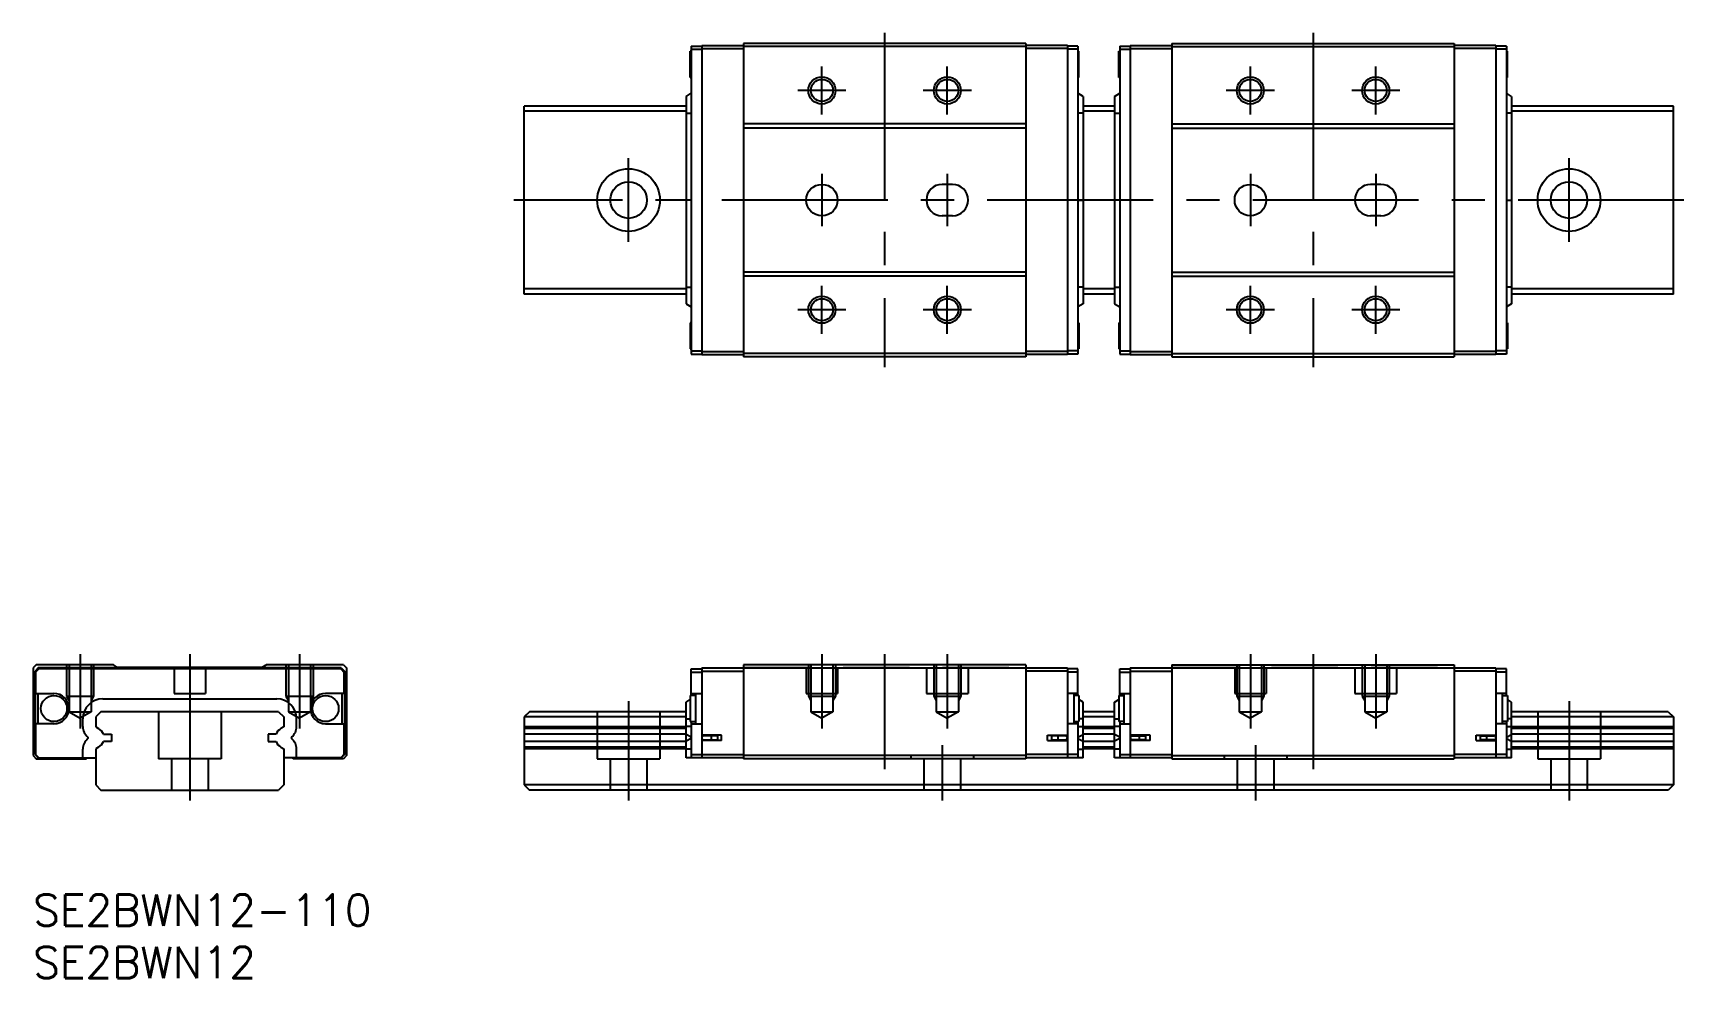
# Model space of a CAD drawing. Extents: x 0 to 158, y -8 to 83.
import ezdxf

# ---------------------------------------------------------------- set-up
doc = ezdxf.new("R2010")
doc.units = 0
doc.header["$LTSCALE"] = 0.5
doc.linetypes.add('CENTER', pattern=[50.8, 31.75, -6.35, 6.35, -6.35])
doc.linetypes.add('DASHED', pattern=[19.05, 12.7, -6.35])
for name, color, linetype in [('MSM_CENTER', 1, 'CENTER'), ('MSM_CONTINUOUS', 7, 'CONTINUOUS'), ('MSM_DASHED', 4, 'DASHED'), ('MSM_NARROW', 5, 'CONTINUOUS'), ('MSM_PART_NUMBER', 7, 'CONTINUOUS')]:
    doc.layers.add(name, color=color, linetype=linetype)
doc.styles.get("Standard").update_dxf_attribs({"font": 'txt.shx', "height": 3, "bigfont": 'bigfont.shx'})

# ---------------------------------------------------------------- blocks, each defined once
blk = doc.blocks.new('*U2')
at = {"layer": 'MSM_PART_NUMBER'}
blk.add_text('SE2BWN12-110', height=3, dxfattribs=at).set_placement((0, -3))
blk = doc.blocks.new('*U3')
at = {"layer": 'MSM_PART_NUMBER'}
blk.add_text('SE2BWN12', height=3, dxfattribs=at).set_placement((0, -8))

msp = doc.modelspace()

# ---------------------------------------------------------------- linework, layer by layer
at = {"layer": 'MSM_CENTER'}
for p, q in [((81.5, 82.5), (81.5, 50.5)), ((122.5, 82.5), (122.5, 50.5)), ((75.5, 74.7), (75.5, 79.3)), ((87.5, 74.7), (87.5, 79.3)), ((116.5, 74.7), (116.5, 79.3)), ((128.5, 74.7), (128.5, 79.3)), ((77.8, 77), (73.2, 77)), ((89.8, 77), (85.2, 77)), ((118.8, 77), (114.2, 77)), ((130.8, 77), (126.2, 77)), ((57, 62.5), (57, 70.5)), ((147, 62.5), (147, 70.5)), ((75.5, 69), (75.5, 64)), ((87.5, 69), (87.5, 64)), ((116.5, 69), (116.5, 64)), ((128.5, 69), (128.5, 64)), ((158, 66.5), (46, 66.5)), ((75.5, 53.7), (75.5, 58.3)), ((87.5, 53.7), (87.5, 58.3)), ((116.5, 53.7), (116.5, 58.3)), ((128.5, 53.7), (128.5, 58.3)), ((77.8, 56), (73.2, 56)), ((89.8, 56), (85.2, 56)), ((118.8, 56), (114.2, 56)), ((130.8, 56), (126.2, 56)), ((4.5, 23), (4.5, 15.890029)), ((15, 23), (15, 9)), ((25.5, 23), (25.5, 15.890029)), ((75.5, 23), (75.5, 15.890029)), ((81.5, 23), (81.5, 12)), ((87.5, 23), (87.5, 15.890029)), ((116.5, 23), (116.5, 15.890029)), ((122.5, 23), (122.5, 12)), ((128.5, 23), (128.5, 15.890029)), ((57, 18.5), (57, 9)), ((147, 18.5), (147, 9)), ((87, 14.3), (87, 9)), ((117, 14.3), (117, 9))]:
    msp.add_line(p, q, dxfattribs=at)
at = {"layer": 'MSM_CONTINUOUS'}
for p, q in [((63, 80.75), (62.9, 80.75)), ((62.9, 78.25), (62.9, 80.75)), ((63, 81.25), (63, 51.75)), ((63, 81.25), (64, 81.25)), ((63, 80.95), (64, 80.95)), ((64, 81.3), (64, 51.7)), ((64, 81.3), (68, 81.3)), ((64, 81), (68, 81)), ((95, 81.5), (68, 81.5)), ((68, 81.5), (68, 51.5)), ((95, 81.2), (68, 81.2)), ((95, 81.5), (95, 51.5)), ((99, 81.3), (95, 81.3)), ((99, 81), (95, 81)), ((99, 81.3), (99, 51.7)), ((100, 81.25), (99, 81.25)), ((100, 80.95), (99, 80.95)), ((100, 81.25), (100, 51.75)), ((100.1, 80.75), (100, 80.75)), ((100.1, 78.25), (100.1, 80.75)), ((103.9, 80.75), (104, 80.75)), ((103.9, 78.25), (103.9, 80.75)), ((104, 81.25), (105, 81.25)), ((104, 81.25), (104, 51.75)), ((104, 80.95), (105, 80.95)), ((105, 81.3), (105, 51.7)), ((105, 81.3), (109, 81.3)), ((105, 81), (109, 81)), ((109, 81.5), (109, 51.5)), ((109, 81.5), (136, 81.5)), ((109, 81.2), (136, 81.2)), ((136, 81.5), (136, 51.5)), ((140, 81.3), (136, 81.3)), ((140, 81), (136, 81)), ((140, 81.3), (140, 51.7)), ((141, 81.25), (140, 81.25)), ((141, 80.95), (140, 80.95)), ((141, 81.25), (141, 51.75)), ((141, 80.75), (141.1, 80.75)), ((141.1, 78.25), (141.1, 80.75)), ((62.9, 78.25), (63, 78.25)), ((100, 78.25), (100.1, 78.25)), ((104, 78.25), (103.9, 78.25)), ((141.1, 78.25), (141, 78.25)), ((62.5, 76.43), (63, 76.73)), ((62.5, 76.43), (62.5, 56.57)), ((100.5, 76.43), (100, 76.73)), ((100.5, 76.43), (100.5, 56.57)), ((103.5, 76.43), (104, 76.73)), ((103.5, 76.43), (103.5, 56.57)), ((141.5, 76.43), (141, 76.73)), ((141.5, 76.43), (141.5, 56.57)), ((47, 57.5), (47, 75.5)), ((62.5, 75.5), (47, 75.5)), ((62.5, 75), (47, 75)), ((62.5, 74.83), (63, 74.83)), ((100.5, 74.83), (100, 74.83)), ((103.5, 75.5), (100.5, 75.5)), ((103.5, 75), (100.5, 75)), ((103.5, 74.83), (104, 74.83)), ((141.5, 74.83), (141, 74.83)), ((157, 75.5), (141.5, 75.5)), ((157, 75), (141.5, 75)), ((157, 57.5), (157, 75.5)), ((95, 73.8), (68, 73.8)), ((95, 73.4), (68, 73.4)), ((109, 73.8), (136, 73.8)), ((109, 73.4), (136, 73.4)), ((88, 68), (87, 68)), ((129, 68), (128, 68)), ((63, 66.5), (62.5, 66.5)), ((100, 66.5), (100.5, 66.5)), ((104, 66.5), (103.5, 66.5)), ((141, 66.5), (141.5, 66.5)), ((88, 65), (87, 65)), ((129, 65), (128, 65)), ((95, 59.6), (68, 59.6)), ((95, 59.2), (68, 59.2)), ((109, 59.6), (136, 59.6)), ((109, 59.2), (136, 59.2)), ((62.5, 58), (47, 58)), ((62.5, 57.5), (47, 57.5)), ((62.5, 58.17), (63, 58.17)), ((100.5, 58.17), (100, 58.17)), ((103.5, 58), (100.5, 58)), ((103.5, 57.5), (100.5, 57.5)), ((103.5, 58.17), (104, 58.17)), ((141.5, 58.17), (141, 58.17)), ((157, 58), (141.5, 58)), ((157, 57.5), (141.5, 57.5)), ((62.5, 56.57), (63, 56.27)), ((100.5, 56.57), (100, 56.27)), ((103.5, 56.57), (104, 56.27)), ((141.5, 56.57), (141, 56.27)), ((62.9, 54.75), (62.9, 52.25)), ((63, 54.75), (62.9, 54.75)), ((100.1, 54.75), (100, 54.75)), ((100.1, 54.75), (100.1, 52.25)), ((103.9, 54.75), (103.9, 52.25)), ((103.9, 54.75), (104, 54.75)), ((141, 54.75), (141.1, 54.75)), ((141.1, 54.75), (141.1, 52.25)), ((62.9, 52.25), (63, 52.25)), ((100, 52.25), (100.1, 52.25)), ((104, 52.25), (103.9, 52.25)), ((141.1, 52.25), (141, 52.25)), ((63, 52.05), (64, 52.05)), ((63, 51.75), (64, 51.75)), ((64, 52), (68, 52)), ((64, 51.7), (68, 51.7)), ((95, 51.8), (68, 51.8)), ((95, 51.5), (68, 51.5)), ((99, 52), (95, 52)), ((99, 51.7), (95, 51.7)), ((100, 52.05), (99, 52.05)), ((100, 51.75), (99, 51.75)), ((104, 52.05), (105, 52.05)), ((104, 51.75), (105, 51.75)), ((105, 52), (109, 52)), ((105, 51.7), (109, 51.7)), ((109, 51.8), (136, 51.8)), ((109, 51.5), (136, 51.5)), ((140, 52), (136, 52)), ((140, 51.7), (136, 51.7)), ((141, 52.05), (140, 52.05)), ((141, 51.75), (140, 51.75)), ((0.3, 22), (0, 21.7)), ((0, 21.7), (0, 13.3)), ((0.5, 21.7), (0.2, 21.4)), ((0.2, 21.4), (0.2, 13.4)), ((0.55, 21.6), (0.25, 21.3)), ((0.25, 21.3), (0.25, 19.25)), ((7.7, 22), (0.3, 22)), ((29.5, 21.7), (0.5, 21.7)), ((29.45, 21.6), (0.55, 21.6)), ((8.1, 21.75), (7.7, 22)), ((21.9, 21.75), (8.1, 21.75)), ((21.9, 21.75), (22.3, 22)), ((29.7, 22), (22.3, 22)), ((29.45, 21.6), (29.75, 21.3)), ((29.5, 21.7), (29.8, 21.4)), ((29.7, 22), (30, 21.7)), ((29.75, 21.3), (29.75, 19.25)), ((29.8, 21.4), (29.8, 13.4)), ((30, 21.7), (30, 13.3)), ((63, 19.05), (63, 21.6)), ((63, 21.6), (64, 21.6)), ((63, 21.3), (64, 21.3)), ((64, 21.7), (99, 21.7)), ((64, 21.7), (64, 13.1)), ((64, 21.4), (68, 21.4)), ((95, 22), (68, 22)), ((68, 22), (68, 13)), ((95, 22), (95, 13)), ((99, 21.4), (95, 21.4)), ((99, 21.7), (99, 13.1)), ((100, 21.6), (99, 21.6)), ((100, 21.3), (99, 21.3)), ((100, 19.05), (100, 21.6)), ((104, 21.6), (105, 21.6)), ((104, 19.05), (104, 21.6)), ((104, 21.3), (105, 21.3)), ((105, 21.7), (105, 13.1)), ((105, 21.7), (140, 21.7)), ((105, 21.4), (109, 21.4)), ((109, 22), (109, 13)), ((109, 22), (136, 22)), ((136, 22), (136, 13)), ((140, 21.4), (136, 21.4)), ((140, 21.7), (140, 13.1)), ((141, 21.6), (140, 21.6)), ((141, 21.3), (140, 21.3)), ((141, 19.05), (141, 21.6)), ((0.25, 19.25), (2, 19.25)), ((0.45, 19.25), (0.45, 16.35)), ((29.75, 19.25), (28, 19.25)), ((29.55, 19.25), (29.55, 16.35)), ((63.4, 19.05), (62.9, 19.05)), ((62.9, 19.05), (62.9, 16.55)), ((63, 19.25), (64, 19.25)), ((63.4, 19.25), (63.4, 16.35)), ((100, 19.25), (99, 19.25)), ((99.6, 19.25), (99.6, 16.35)), ((100.1, 19.05), (99.6, 19.05)), ((100.1, 19.05), (100.1, 16.55)), ((103.9, 19.05), (103.9, 16.55)), ((103.9, 19.05), (104.4, 19.05)), ((104, 19.25), (105, 19.25)), ((104.4, 19.25), (104.4, 16.35)), ((141, 19.25), (140, 19.25)), ((140.6, 19.25), (140.6, 16.35)), ((140.6, 19.05), (141.1, 19.05)), ((141.1, 19.05), (141.1, 16.55)), ((6.5, 17.5), (6, 17)), ((23.5, 17.5), (6.5, 17.5)), ((6.67, 18.73), (23.33, 18.73)), ((15, 18.73), (15, 18.43)), ((23.5, 17.5), (24, 17)), ((47.5, 17.5), (47, 17)), ((62.5, 17.5), (47.5, 17.5)), ((62.5, 18.43), (62.9, 18.67)), ((62.5, 13.1), (62.5, 18.43)), ((100.5, 18.43), (100.1, 18.67)), ((100.5, 13.1), (100.5, 18.43)), ((103.5, 17.5), (100.5, 17.5)), ((103.5, 18.43), (103.9, 18.67)), ((103.5, 13.1), (103.5, 18.43)), ((141.5, 18.43), (141.1, 18.67)), ((141.5, 13.1), (141.5, 18.43)), ((156.5, 17.5), (141.5, 17.5)), ((156.5, 17.5), (157, 17)), ((2, 16.35), (0.25, 16.35)), ((0.25, 16.35), (0.25, 13.4)), ((4.77, 16.083835), (4.77, 16.83)), ((6, 17), (6, 16.04342)), ((6, 16.04342), (6.2785, 15.882628)), ((24, 16.04342), (23.7215, 15.882628)), ((24, 17), (24, 16.04342)), ((25.23, 16.083835), (25.23, 16.83)), ((28, 16.35), (29.75, 16.35)), ((29.75, 16.35), (29.75, 13.4)), ((47, 17), (47, 10.5)), ((62.5, 17), (47, 17)), ((62.5, 16.04342), (47, 16.04342)), ((62.5, 15.882628), (47, 15.882628)), ((62.5, 16.83), (62.9, 16.83)), ((63, 16.083835), (62.5, 16.083835)), ((62.9, 16.55), (63.4, 16.55)), ((63, 16.55), (63, 13.1)), ((63, 16.35), (64, 16.35)), ((100, 16.35), (99, 16.35)), ((99.6, 16.55), (100.1, 16.55)), ((100, 16.55), (100, 13.1)), ((100, 16.083835), (100.5, 16.083835)), ((100.5, 16.83), (100.1, 16.83)), ((103.5, 17), (100.5, 17)), ((103.5, 16.04342), (100.5, 16.04342)), ((103.5, 15.882628), (100.5, 15.882628)), ((103.5, 16.83), (103.9, 16.83)), ((104, 16.083835), (103.5, 16.083835)), ((104.4, 16.55), (103.9, 16.55)), ((104, 16.55), (104, 13.1)), ((104, 16.35), (105, 16.35)), ((141, 16.35), (140, 16.35)), ((141.1, 16.55), (140.6, 16.55)), ((141, 16.55), (141, 13.1)), ((141, 16.083835), (141.5, 16.083835)), ((141.5, 16.83), (141.1, 16.83)), ((157, 17), (141.5, 17)), ((157, 16.04342), (141.5, 16.04342)), ((157, 15.882628), (141.5, 15.882628)), ((157, 17), (157, 10.5)), ((0.2, 15.25), (0.25, 15.25)), ((0.2, 14.75), (0.25, 14.75)), ((6.745161, 15.35), (7.5, 15.35)), ((7.5, 14.65), (6.745161, 14.65)), ((7.5, 15.35), (7.5, 14.65)), ((22.5, 15.35), (22.5, 14.65)), ((23.254839, 15.35), (22.5, 15.35)), ((22.5, 14.65), (23.254839, 14.65)), ((29.8, 15.25), (29.75, 15.25)), ((29.8, 14.75), (29.75, 14.75)), ((62.5, 15.35), (47, 15.35)), ((62.5, 14.65), (47, 14.65)), ((63, 15.077417), (62.5, 15.309667)), ((63, 14.922583), (62.5, 14.690333)), ((65.9, 15.25), (64, 15.25)), ((65.9, 14.75), (64, 14.75)), ((65.5, 15.2), (64.2, 15.2)), ((64.2, 14.8), (65.5, 14.8)), ((64.5, 15.2), (64.5, 15.25)), ((64.5, 14.75), (64.5, 14.8)), ((64.82899, 15.2), (64.82899, 15.25)), ((64.82899, 14.75), (64.82899, 14.8)), ((64.9, 15.2), (64.9, 14.8)), ((65.5, 15.2), (65.5, 14.8)), ((65.9, 14.75), (65.9, 15.25)), ((97.1, 14.75), (97.1, 15.25)), ((97.1, 15.25), (99, 15.25)), ((97.1, 14.75), (99, 14.75)), ((98.8, 15.2), (97.5, 15.2)), ((97.5, 14.8), (97.5, 15.2)), ((97.5, 14.8), (98.8, 14.8)), ((98.1, 14.8), (98.1, 15.2)), ((98.17101, 15.2), (98.17101, 15.25)), ((98.17101, 14.75), (98.17101, 14.8)), ((98.5, 15.2), (98.5, 15.25)), ((98.5, 14.75), (98.5, 14.8)), ((100, 15.077417), (100.5, 15.309667)), ((100, 14.922583), (100.5, 14.690333)), ((103.5, 15.35), (100.5, 15.35)), ((103.5, 14.65), (100.5, 14.65)), ((104, 15.077417), (103.5, 15.309667)), ((104, 14.922583), (103.5, 14.690333)), ((106.9, 15.25), (105, 15.25)), ((106.9, 14.75), (105, 14.75)), ((105.2, 15.2), (106.5, 15.2)), ((106.5, 14.8), (105.2, 14.8)), ((105.5, 15.2), (105.5, 15.25)), ((105.5, 14.75), (105.5, 14.8)), ((105.82899, 15.2), (105.82899, 15.25)), ((105.82899, 14.75), (105.82899, 14.8)), ((105.9, 14.8), (105.9, 15.2)), ((106.5, 14.8), (106.5, 15.2)), ((106.9, 14.75), (106.9, 15.25)), ((138.1, 15.25), (140, 15.25)), ((138.1, 14.75), (138.1, 15.25)), ((138.1, 14.75), (140, 14.75)), ((138.5, 15.2), (138.5, 14.8)), ((138.5, 15.2), (139.8, 15.2)), ((139.8, 14.8), (138.5, 14.8)), ((139.1, 15.2), (139.1, 14.8)), ((139.17101, 15.2), (139.17101, 15.25)), ((139.17101, 14.75), (139.17101, 14.8)), ((139.5, 15.2), (139.5, 15.25)), ((139.5, 14.75), (139.5, 14.8)), ((141, 15.077417), (141.5, 15.309667)), ((141, 14.922583), (141.5, 14.690333)), ((157, 15.35), (141.5, 15.35)), ((157, 14.65), (141.5, 14.65)), ((0, 13.3), (0.3, 13)), ((0.2, 13.4), (0.5, 13.1)), ((0.25, 13.4), (0.55, 13.1)), ((0.3, 13), (5.1, 13)), ((0.5, 13.1), (4.77, 13.1)), ((4.77, 13.1), (4.77, 13.916165)), ((4.77, 13.1), (6, 13.1)), ((5.1, 13), (5.2, 13.1)), ((6.2785, 14.117372), (6, 13.95658)), ((6, 13.95658), (6, 10.5)), ((23.7215, 14.117372), (24, 13.95658)), ((24, 13.95658), (24, 10.5)), ((29.5, 13.1), (24, 13.1)), ((24.9, 13), (24.8, 13.1)), ((29.7, 13), (24.9, 13)), ((25.23, 13.1), (25.23, 13.916165)), ((29.75, 13.4), (29.45, 13.1)), ((29.8, 13.4), (29.5, 13.1)), ((30, 13.3), (29.7, 13)), ((62.5, 14.117372), (47, 14.117372)), ((62.5, 13.95658), (47, 13.95658)), ((63, 13.916165), (62.5, 13.916165)), ((68, 13.1), (62.5, 13.1)), ((63, 13.4), (68, 13.4)), ((95, 13.3), (68, 13.3)), ((95, 13), (68, 13)), ((100, 13.4), (95, 13.4)), ((100.5, 13.1), (95, 13.1)), ((100, 13.916165), (100.5, 13.916165)), ((103.5, 14.117372), (100.5, 14.117372)), ((103.5, 13.95658), (100.5, 13.95658)), ((104, 13.916165), (103.5, 13.916165)), ((109, 13.1), (103.5, 13.1)), ((104, 13.4), (109, 13.4)), ((109, 13.3), (136, 13.3)), ((109, 13), (136, 13)), ((141, 13.4), (136, 13.4)), ((141.5, 13.1), (136, 13.1)), ((141, 13.916165), (141.5, 13.916165)), ((157, 14.117372), (141.5, 14.117372)), ((157, 13.95658), (141.5, 13.95658)), ((6, 10.5), (6.5, 10)), ((6.5, 10), (23.5, 10)), ((24, 10.5), (23.5, 10)), ((157, 10.5), (47, 10.5)), ((47, 10.5), (47.5, 10)), ((156.5, 10), (47.5, 10)), ((157, 10.5), (156.5, 10))]:
    msp.add_line(p, q, dxfattribs=at)
for centre, radius in [((75.5, 77), 1.0565), ((87.5, 77), 1.0565), ((116.5, 77), 1.0565), ((128.5, 77), 1.0565), ((57, 66.5), 3), ((57, 66.5), 1.75), ((75.5, 66.5), 1.5), ((116.5, 66.5), 1.5), ((147, 66.5), 3), ((147, 66.5), 1.75), ((75.5, 56), 1.0565), ((87.5, 56), 1.0565), ((116.5, 56), 1.0565), ((128.5, 56), 1.0565), ((2, 17.8), 1.25), ((28, 17.8), 1.25)]:
    msp.add_circle(centre, radius, dxfattribs=at)
for centre, radius, start, end in [((87, 66.5), 1.5, 90, 270), ((88, 66.5), 1.5, 270, 90), ((128, 66.5), 1.5, 90, 270), ((129, 66.5), 1.5, 270, 90), ((2, 17.8), 1.45, 270, 90), ((28, 17.8), 1.45, 90, 270), ((6.670028, 16.829972), 1.900028, 90.000832, 179.999168), ((23.329972, 16.829972), 1.900028, 0.000832, 89.999168), ((6.07, 16.083835), 1.3, 180, 230.72949775), ((5.7285, 14.93), 1.1, 22.446351, 60), ((24.2715, 14.93), 1.1, 120, 157.553649), ((23.93, 16.083835), 1.3, 309.270383, 0), ((6.07, 13.916165), 1.3, 129.27050225, 180), ((5.183827, 15), 0.1, 309.270383, 50.729617), ((5.7285, 15.07), 1.1, 300, 337.553649), ((24.2715, 15.07), 1.1, 202.446351, 240), ((24.816173, 15), 0.1, 129.270383, 230.729617), ((23.93, 13.916165), 1.3, 0, 50.72949775), ((64.2, 15), 0.2, 90, 270), ((98.8, 15), 0.2, 270, 90), ((105.2, 15), 0.2, 90, 270), ((139.8, 15), 0.2, 270, 90)]:
    msp.add_arc(centre, radius, start, end, dxfattribs=at)
at = {"layer": 'MSM_DASHED'}
for p, q in [((3.2, 22), (3.2, 19)), ((3.4435, 22), (3.4435, 17.5)), ((5.5565, 22), (5.5565, 17.5)), ((5.8, 22), (5.8, 19)), ((13.5, 21.75), (13.5, 19.25)), ((16.5, 21.75), (16.5, 19.25)), ((24.2, 22), (24.2, 19)), ((24.4435, 22), (24.4435, 17.5)), ((26.5565, 22), (26.5565, 17.5)), ((26.8, 22), (26.8, 19)), ((68, 21.75), (95, 21.75)), ((74, 21.75), (74, 19.25)), ((74.2, 22), (74.2, 19)), ((74.4435, 22), (74.4435, 17.5)), ((76.5565, 22), (76.5565, 17.5)), ((76.8, 22), (76.8, 19)), ((77, 21.75), (77, 19.25)), ((85.5, 21.75), (85.5, 19.25)), ((86.2, 22), (86.2, 19)), ((86.4435, 22), (86.4435, 17.5)), ((88.5565, 22), (88.5565, 17.5)), ((88.8, 22), (88.8, 19)), ((89.5, 21.75), (89.5, 19.25)), ((109, 21.75), (136, 21.75)), ((115, 21.75), (115, 19.25)), ((115.2, 22), (115.2, 19)), ((115.4435, 22), (115.4435, 17.5)), ((117.5565, 22), (117.5565, 17.5)), ((117.8, 22), (117.8, 19)), ((118, 21.75), (118, 19.25)), ((126.5, 21.75), (126.5, 19.25)), ((127.2, 22), (127.2, 19)), ((127.4435, 22), (127.4435, 17.5)), ((129.5565, 22), (129.5565, 17.5)), ((129.8, 22), (129.8, 19)), ((130.5, 21.75), (130.5, 19.25)), ((3.2, 19), (5.8, 19)), ((3.2, 19), (3.4435, 18.578246)), ((5.8, 19), (5.5565, 18.578246)), ((13.5, 19.25), (16.5, 19.25)), ((24.2, 19), (26.8, 19)), ((24.2, 19), (24.4435, 18.578246)), ((26.8, 19), (26.5565, 18.578246)), ((74, 19.25), (77, 19.25)), ((74.2, 19), (76.8, 19)), ((74.2, 19), (74.4435, 18.578246)), ((76.8, 19), (76.5565, 18.578246)), ((85.5, 19.25), (89.5, 19.25)), ((86.2, 19), (88.8, 19)), ((86.2, 19), (86.4435, 18.578246)), ((88.8, 19), (88.5565, 18.578246)), ((115, 19.25), (118, 19.25)), ((115.2, 19), (117.8, 19)), ((115.2, 19), (115.4435, 18.578246)), ((117.8, 19), (117.5565, 18.578246)), ((126.5, 19.25), (130.5, 19.25)), ((127.2, 19), (129.8, 19)), ((127.2, 19), (127.4435, 18.578246)), ((129.8, 19), (129.5565, 18.578246)), ((3.4435, 17.5), (5.5565, 17.5)), ((3.4435, 17.5), (4.5, 16.890029)), ((5.5565, 17.5), (4.5, 16.890029)), ((12, 17.45), (12, 13)), ((18, 17.45), (18, 13)), ((24.4435, 17.5), (26.5565, 17.5)), ((24.4435, 17.5), (25.5, 16.890029)), ((26.5565, 17.5), (25.5, 16.890029)), ((54, 17.5), (54, 13)), ((60, 17.5), (60, 13)), ((74.4435, 17.5), (76.5565, 17.5)), ((74.4435, 17.5), (75.5, 16.890029)), ((76.5565, 17.5), (75.5, 16.890029)), ((86.4435, 17.5), (88.5565, 17.5)), ((86.4435, 17.5), (87.5, 16.890029)), ((88.5565, 17.5), (87.5, 16.890029)), ((115.4435, 17.5), (117.5565, 17.5)), ((115.4435, 17.5), (116.5, 16.890029)), ((117.5565, 17.5), (116.5, 16.890029)), ((127.4435, 17.5), (129.5565, 17.5)), ((127.4435, 17.5), (128.5, 16.890029)), ((129.5565, 17.5), (128.5, 16.890029)), ((144, 17.5), (144, 13)), ((150, 17.5), (150, 13)), ((18, 13), (12, 13)), ((13.25, 13), (13.25, 10)), ((16.75, 13), (16.75, 10)), ((54, 13), (60, 13)), ((55.25, 13), (55.25, 10)), ((58.75, 13), (58.75, 10)), ((84, 13.3), (84, 13)), ((85.25, 13), (85.25, 10)), ((88.75, 13), (88.75, 10)), ((90, 13.3), (90, 13)), ((114, 13.3), (114, 13)), ((115.25, 13), (115.25, 10)), ((118.75, 13), (118.75, 10)), ((120, 13.3), (120, 13)), ((144, 13), (150, 13)), ((145.25, 13), (145.25, 10)), ((148.75, 13), (148.75, 10))]:
    msp.add_line(p, q, dxfattribs=at)
at = {"layer": 'MSM_NARROW'}
for centre in [(75.5, 77), (87.5, 77), (116.5, 77), (128.5, 77), (75.5, 56), (87.5, 56), (116.5, 56), (128.5, 56)]:
    msp.add_circle(centre, 1.3, dxfattribs=at)

# ---------------------------------------------------------------- block references
at = {"layer": 'MSM_CONTINUOUS'}
for name in ['*U2', '*U3']:
    msp.add_blockref(name, (0, 0), dxfattribs=at)

doc.saveas('drawing.dxf')
